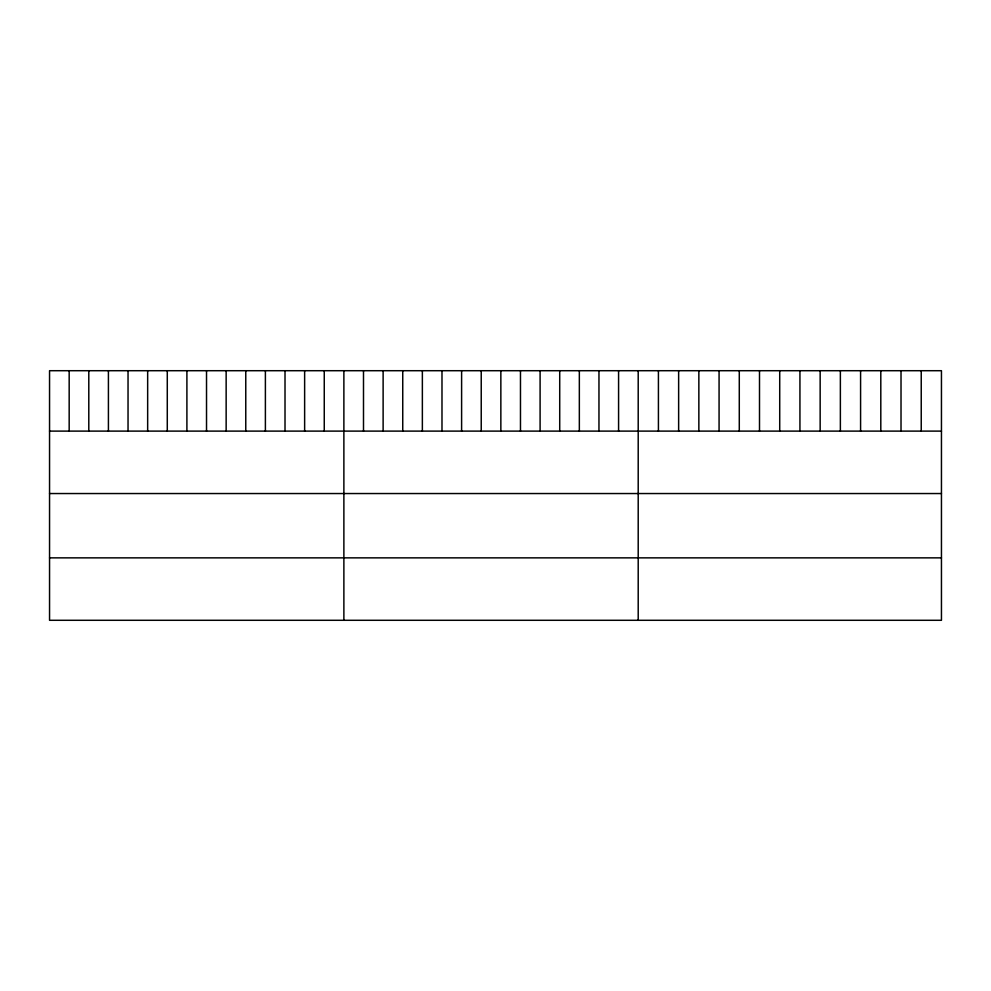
<?xml version="1.0" encoding="UTF-8"?>
<svg xmlns="http://www.w3.org/2000/svg" width="991" height="991" viewBox="0 0 991 991"><rect width="100%" height="100%" fill="white"/><g stroke="black" fill="none" stroke-linecap="round" stroke-linejoin="round"><path stroke-width="1.49" d="M941.45 431.11L941.45 620.292L49.55 620.292L49.55 370.708L941.45 370.708L941.45 431.11L49.55 431.11M49.55 493.543L941.45 493.543M49.55 557.859L941.45 557.859M921.234 370.708L921.234 431.11M901.017 370.708L901.017 431.11M880.801 370.708L880.801 431.11M860.584 370.708L860.584 431.11M840.368 370.708L840.368 431.11M820.152 370.708L820.152 431.11M799.935 370.708L799.935 431.11M779.719 370.708L779.719 431.11M759.502 370.708L759.502 431.11M739.286 370.708L739.286 431.11M719.07 370.708L719.07 431.11M698.853 370.708L698.853 431.11M678.637 370.708L678.637 431.11M658.42 370.708L658.42 431.11M638.204 370.708L638.204 620.292M618.582 370.708L618.582 431.11M598.96 370.708L598.96 431.11M579.339 370.708L579.339 431.11M559.717 370.708L559.717 431.11M540.095 370.708L540.095 431.11M520.473 370.708L520.473 431.11M500.851 370.708L500.851 431.11M481.23 370.708L481.23 431.11M461.608 370.708L461.608 431.11M441.986 370.708L441.986 431.11M422.364 370.708L422.364 431.11M402.742 370.708L402.742 431.11M383.121 370.708L383.121 431.11M363.499 370.708L363.499 431.11M343.877 370.708L343.877 620.292M324.255 370.708L324.255 431.11M304.633 370.708L304.633 431.11M285.012 370.708L285.012 431.11M265.39 370.708L265.39 431.11M245.768 370.708L245.768 431.11M226.146 370.708L226.146 431.11M206.524 370.708L206.524 431.11M186.903 370.708L186.903 431.11M167.281 370.708L167.281 431.11M147.659 370.708L147.659 431.11M128.037 370.708L128.037 431.11M108.415 370.708L108.415 431.11M88.794 370.708L88.794 431.11M69.172 370.708L69.172 431.11"/></g></svg>
